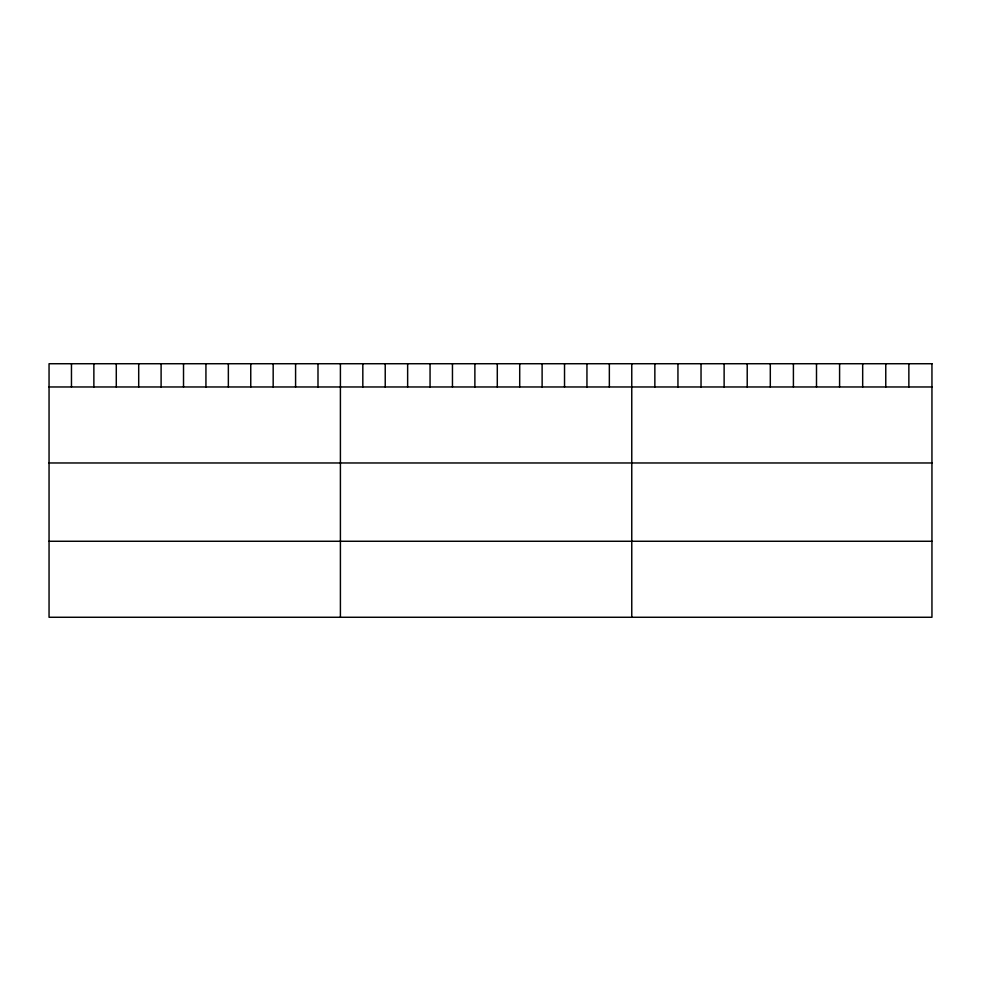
<?xml version="1.0" encoding="UTF-8"?>
<svg xmlns="http://www.w3.org/2000/svg" width="981" height="981" viewBox="0 0 981 981"><rect width="100%" height="100%" fill="white"/><g stroke="black" fill="none" stroke-linecap="round" stroke-linejoin="round"><path stroke-width="1.47" d="M49.05 386.968L931.95 386.968M49.05 462.971L931.95 462.971M49.05 541.267L931.95 541.267M908.86 363.73L908.86 386.968M885.769 363.73L885.769 386.968M862.679 363.73L862.679 386.968M839.589 363.73L839.589 386.968M816.499 363.73L816.499 386.968M793.408 363.73L793.408 386.968M770.306 363.73L770.306 386.968M747.215 363.73L747.215 386.968M724.125 363.73L724.125 386.968M701.035 363.73L701.035 386.968M677.945 363.73L677.945 386.968M654.854 363.73L654.854 386.968M631.764 363.73L631.764 617.27M609.348 363.73L609.348 386.968M586.945 363.73L586.945 386.968M564.529 363.73L564.529 386.968M542.113 363.73L542.113 386.968M519.709 363.73L519.709 386.968M497.293 363.73L497.293 386.968M474.878 363.73L474.878 386.968M452.462 363.73L452.462 386.968M430.058 363.73L430.058 386.968M407.642 363.73L407.642 386.968M385.226 363.73L385.226 386.968M362.823 363.73L362.823 386.968M340.407 363.73L340.407 617.27M317.991 363.73L317.991 386.968M295.588 363.73L295.588 386.968M273.172 363.73L273.172 386.968M250.756 363.73L250.756 386.968M228.352 363.73L228.352 386.968M205.936 363.73L205.936 386.968M183.521 363.73L183.521 386.968M161.105 363.73L161.105 386.968M138.701 363.73L138.701 386.968M116.285 363.73L116.285 386.968M93.869 363.73L93.869 386.968M71.466 363.73L71.466 386.968M931.95 363.73L49.05 363.73L49.05 617.27L931.95 617.27L931.95 363.73"/></g></svg>
